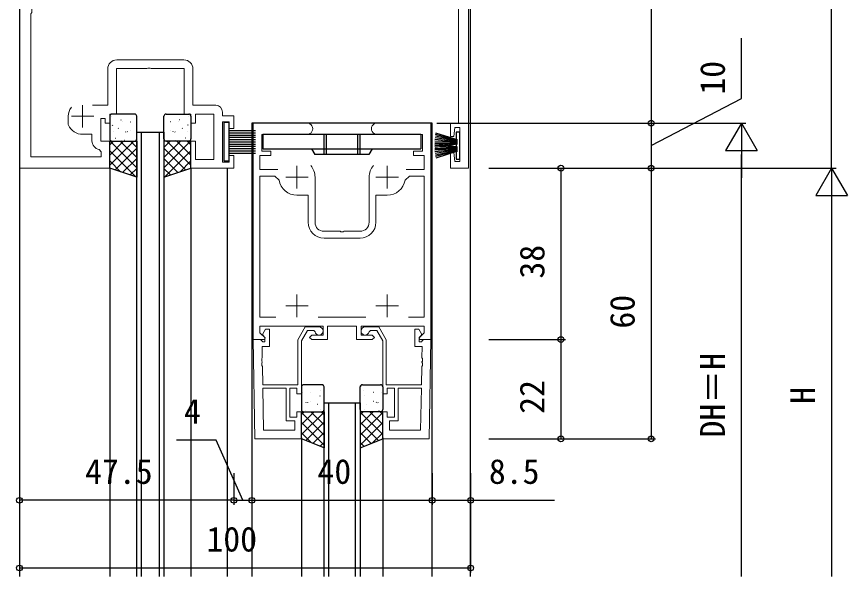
# Model space of a CAD drawing. Units: millimetres, scale not verified. Extents: x -437 to 438, y -681 to 679.
# Drawn here: x -73.3 to 110.8, y 303.3 to 427.4 of the extents above; entities that cross this region are included whole.
import ezdxf
from ezdxf.enums import TextEntityAlignment as Align

# ---------------------------------------------------------------- set-up
doc = ezdxf.new("R2010")
doc.units = ezdxf.units.MM
doc.header["$LTSCALE"] = 4
doc.layers.add('0-2_YKK_11', color=7, linetype='Continuous', lineweight=18)
for name, color, linetype in [('0-3_YKK_12', 2, 'Continuous'), ('0-4_YKK_13', 4, 'Continuous'), ('0-6_YKK_D', 6, 'Continuous')]:
    doc.layers.add(name, color=color, linetype=linetype)
doc.styles.add('ＭＳ ゴシック', font='')
doc.styles.get('ＭＳ ゴシック').set_extended_font_data('MS Gothic')

msp = doc.modelspace()

# ---------------------------------------------------------------- linework, layer by layer
at = {"layer": '0-2_YKK_11'}
for p, q in [((-36.22, 417.8), (-51.08, 417.8)), ((-7.15, 391.795), (-7.15, 381.795)), ((4.85, 381.795), (4.85, 391.795)), ((-5.15, 378.295), (2.85, 378.295)), ((4.133, 360.795), (-6.433, 360.795)), ((-18.569, 335.725), (-18.731, 344.995)), ((16.431, 344.995), (16.269, 335.725))]:
    msp.add_line(p, q, dxfattribs=at)
at = {"layer": '0-2_YKK_11', "color": 2}
for p, q in [((-58.65, 402.8), (-58.65, 407.8)), ((-56.15, 405.3), (-61.15, 405.3)), ((-11.15, 389.295), (-11.15, 394.295)), ((8.85, 389.295), (8.85, 394.295)), ((-8.65, 391.795), (-13.65, 391.795)), ((11.35, 391.795), (6.35, 391.795)), ((-11.15, 360.795), (-11.15, 365.795)), ((8.85, 360.795), (8.85, 365.795)), ((-8.65, 363.295), (-13.65, 363.295)), ((11.35, 363.295), (6.35, 363.295))]:
    msp.add_line(p, q, dxfattribs=at)
at = {"layer": '0-2_YKK_11'}
for points in [[(-72.65, 593.8), (-72.65, 393.8), (-52.65, 393.8), (-52.65, 399.8), (-54.65, 399.8), (-54.65, 404.8), (-53.65, 404.8), (-53.65, 403.8), (-52.65, 403.8), (-52.65, 405.8), (-51.15, 405.8), (-51.15, 415.87), (-44.408, 415.87), (-44.225, 415.99), (-43.675, 415.99), (-43.492, 415.87), (-36.15, 415.87), (-36.15, 405.8), (-34.65, 405.8), (-34.65, 403.8), (-33.65, 403.8), (-33.65, 405.8), (-29.58, 405.8), (-29.58, 395.73), (-33.65, 395.73), (-33.65, 399.8), (-34.65, 399.8), (-34.65, 393.8), (-25.15, 393.8), (-25.15, 396.6), (-26.15, 396.6), (-26.15, 395.1), (-27.65, 395.1), (-27.65, 404.1), (-26.15, 404.1), (-26.15, 402.6), (-25.15, 402.6), (-25.15, 405.4), (-27.65, 405.4), (-27.65, 406.23)], [(9.35, 548.8), (9.35, 563.8), (-70.15, 563.8), (-70.15, 529.594), (-69.888, 529.296), (-69.888, 528.304), (-70.15, 528.006), (-70.15, 439.594), (-69.888, 439.296), (-69.888, 438.304), (-70.15, 438.006), (-70.15, 429.594), (-69.888, 429.296), (-69.888, 428.304), (-70.15, 428.006), (-70.15, 396.3), (-54.58, 396.3), (-54.58, 397.421), (-54.98, 397.91)], [(26.849, 559.796), (26.849, 393.796), (22.849, 393.796), (22.849, 397.296), (23.649, 397.296), (23.849, 395.296), (24.919, 395.296), (24.919, 402.796), (23.849, 402.796), (23.649, 400.796), (22.849, 400.796), (22.849, 403.796), (24.649, 403.796), (24.649, 548.543), (24.609, 548.693), (24.604, 548.701), (24.594, 548.719), (24.589, 548.727), (24.549, 548.877), (24.549, 552.415), (24.592, 552.569)], [(-53.08, 415.8), (-53.08, 407.73), (-56.456, 407.73)], [(-29.15, 407.73), (-34.22, 407.73), (-34.22, 415.8)], [(-61.822, 403.32), (-61.85, 403.447), (-61.85, 405.3)], [(6.6, 403.795), (18.55, 403.795), (18.55, 355.795), (16.074, 355.795), (15.914, 356.183), (17.05, 357.319), (17.05, 358.795), (3.05, 358.795), (3.05, 356.795), (5.55, 356.795), (6.05, 356.295), (5.55, 355.795), (2.05, 355.795), (2.05, 358.795), (-4.35, 358.795), (-4.35, 355.795), (-7.85, 355.795), (-8.35, 356.295), (-7.85, 356.795), (-5.35, 356.795), (-5.35, 358.795), (-19.35, 358.795), (-19.35, 357.319), (-18.214, 356.183), (-18.374, 355.795), (-20.85, 355.795), (-20.85, 403.795), (-8.9, 403.795)], [(-56.58, 399.87), (-56.58, 401.3), (-58.65, 401.3)], [(-8.9, 401.295), (-18.95, 401.295), (-18.95, 397.595), (-16.95, 397.595), (-16.95, 396.595), (-19.35, 396.595), (-19.35, 393.495), (-15.358, 393.495)], [(13.058, 393.495), (17.05, 393.495), (17.05, 396.595), (14.65, 396.595), (14.65, 397.595), (16.65, 397.595), (16.65, 401.295), (6.6, 401.295)], [(-15.867, 360.795), (-19.35, 360.795), (-19.35, 391.995), (-16.086, 391.995), (-15.098, 391.155)], [(12.798, 391.155), (13.786, 391.995), (17.05, 391.995), (17.05, 360.795), (13.567, 360.795), (17.05, 360.795)], [(-11.15, 387.795), (-8.65, 387.795), (-8.65, 381.795)], [(6.35, 381.795), (6.35, 387.795), (8.85, 387.795)], [(-5.15, 379.795), (-1.608, 379.795), (-1.425, 379.675), (-0.875, 379.675), (-0.692, 379.795), (2.85, 379.795)], [(-6.25, 358.595), (-9.312, 358.595), (-10.95, 355.758), (-10.95, 345.795), (-18.745, 345.795), (-18.816, 349.837), (-18.939, 350.018), (-18.948, 350.568), (-18.832, 350.753), (-18.833, 350.837), (-18.956, 351.018), (-18.966, 351.568), (-18.849, 351.753), (-18.894, 354.295), (-17.25, 354.295), (-17.25, 358.095), (-18.15, 358.095), (-18.75, 357.056), (-18.75, 356.745), (-18.25, 356.245), (-18.25, 355.295), (-18.72, 355.295), (-18.92, 355.495), (-19.22, 355.795), (-20.85, 355.795)], [(-20.85, 355.795), (-20.466, 333.795), (-10.15, 333.795), (-10.15, 339.795), (-11.15, 339.795), (-11.15, 338.595), (-12.75, 338.595), (-12.75, 344.995), (-11.15, 344.995), (-11.15, 343.795), (-10.15, 343.795), (-10.15, 355.543), (-8.85, 357.795), (-7.433, 357.795), (-7.137, 357.545)], [(3.95, 358.595), (7.012, 358.595), (8.65, 355.758), (8.65, 345.795), (16.445, 345.795), (16.516, 349.837), (16.639, 350.018), (16.648, 350.568), (16.532, 350.753), (16.533, 350.837), (16.656, 351.018), (16.666, 351.568), (16.549, 351.753), (16.594, 354.295), (14.95, 354.295), (14.95, 358.095), (15.85, 358.095), (16.45, 357.056), (16.45, 356.745), (15.95, 356.245), (15.95, 355.295), (16.42, 355.295), (16.62, 355.495), (16.92, 355.795), (18.55, 355.795)], [(18.55, 355.795), (18.166, 333.795), (7.85, 333.795), (7.85, 339.795), (8.85, 339.795), (8.85, 338.595), (10.45, 338.595), (10.45, 344.995), (8.85, 344.995), (8.85, 343.795), (7.85, 343.795), (7.85, 355.543), (6.55, 357.795), (5.133, 357.795), (4.837, 357.545)]]:
    msp.add_lwpolyline(points, dxfattribs=at)
for points in [[(-18.569, 335.725), (-18.731, 344.995), (-13.55, 344.995), (-13.55, 337.795), (-11.65, 337.795), (-11.65, 335.725)], [(16.431, 344.995), (11.25, 344.995), (11.25, 337.795), (9.35, 337.795), (9.35, 335.725), (16.269, 335.725)]]:
    msp.add_lwpolyline(points, close=True, dxfattribs=at)
for centre, radius, start, end in [((-51.08, 415.8), 2, 90.00001, 179.99999), ((-36.22, 415.8), 2, 0.00001, 89.99999), ((-58.65, 405.3), 3.2, 141.63348, 179.99999), ((-29.15, 406.23), 1.5, 0.00001, 89.99999), ((-58.65, 404.8), 3.5, 205.00785, 270), ((-8.9, 402.545), 1.25, 269.99999, 90.00001), ((6.6, 402.545), 1.25, 89.99999, 270.00001), ((-54.58, 399.87), 2, 180.00001, 258.46303), ((-11.15, 391.795), 4, 359.99998, 40.4398), ((8.85, 391.795), 4, 139.5602, 180.00002), ((-11.15, 391.795), 4, 189.20689, 270.00001), ((8.85, 391.795), 4, 269.99999, 350.79311), ((-5.15, 381.795), 3.5, 180.00001, 269.99999), ((-5.15, 381.795), 2, 180.00001, 269.99999), ((2.85, 381.795), 3.5, 270.00001, 359.99999), ((2.85, 381.795), 2, 270.00001, 359.99999), ((-6.25, 357.695), 0.9, 189.59406, 90), ((3.95, 357.695), 0.9, 90, 350.40594)]:
    msp.add_arc(centre, radius, start, end, dxfattribs=at)
at = {"layer": '0-3_YKK_12'}
for p, q in [((-72.65, 593.8), (-72.65, 303.3)), ((27.35, 303.3), (27.35, 593.8)), ((-21.15, 403.795), (-21.15, 303.3)), ((18.85, 403.795), (-21.15, 403.795)), ((18.85, 303.3), (18.85, 403.795)), ((-45.65, 401.801), (-45.65, 303.3)), ((-41.65, 303.3), (-41.65, 401.801)), ((-52.65, 393.8), (-52.65, 303.3)), ((-34.65, 393.8), (-34.65, 303.3)), ((-26.65, 393.8), (-26.65, 303.3)), ((-4.15, 341.8), (-4.15, 303.3)), ((1.85, 303.3), (1.85, 341.8)), ((-10.15, 333.995), (-10.15, 303.3)), ((7.85, 333.995), (7.85, 303.3))]:
    msp.add_line(p, q, dxfattribs=at)
for points in [[(-46.65, 303.3), (-46.65, 401.801), (-40.65, 401.801), (-40.65, 303.3)], [(-5.15, 303.3), (-5.15, 341.8), (2.85, 341.8), (2.85, 303.3)]]:
    msp.add_lwpolyline(points, dxfattribs=at)
at = {"layer": '0-4_YKK_13'}
for p, q in [((-52.65, 405.3), (-52.65, 400.3)), ((-52.206, 405.236), (-52.162, 405.26)), ((-47.15, 405.8), (-52.15, 405.8)), ((-46.65, 400.3), (-46.65, 405.3)), ((-40.65, 400.3), (-40.65, 405.3)), ((-40.15, 405.8), (-35.15, 405.8)), ((-35.094, 405.236), (-35.138, 405.26)), ((-34.65, 405.3), (-34.65, 400.3)), ((-52.014, 403.292), (-51.967, 403.38)), ((-50.181, 404.502), (-50.137, 404.526)), ((-49.867, 404.082), (-49.861, 404.09)), ((-48.105, 404.07), (-48.061, 404.094)), ((-39.195, 404.07), (-39.239, 404.094)), ((-37.433, 404.082), (-37.439, 404.09)), ((-37.119, 404.502), (-37.163, 404.526)), ((-35.286, 403.292), (-35.333, 403.38)), ((-51.842, 401.877), (-51.835, 401.885)), ((-50.772, 402.612), (-50.728, 402.636)), ((-49.124, 401.767), (-49.078, 401.855)), ((-48.748, 401.878), (-48.704, 401.902)), ((-48.081, 402.062), (-48.075, 402.07)), ((-46.671, 401.446), (-46.65, 401.457)), ((-40.629, 401.446), (-40.65, 401.457)), ((-39.219, 402.062), (-39.225, 402.07)), ((-38.552, 401.878), (-38.596, 401.902)), ((-38.176, 401.767), (-38.222, 401.855)), ((-36.528, 402.612), (-36.572, 402.636)), ((-35.458, 401.877), (-35.465, 401.885)), ((-26.15, 402.147), (-20.35, 402.147)), ((-26.15, 401.647), (-20.35, 401.647)), ((24.419, 400.046), (19.664, 401.592)), ((-52.65, 398.956), (-51.806, 399.8)), ((-52.65, 396.711), (-49.561, 399.8)), ((-52.65, 394.466), (-47.316, 399.8)), ((-46.65, 393.898), (-52.552, 399.8)), ((-52.15, 399.8), (-47.15, 399.8)), ((-51.415, 400.421), (-51.372, 400.445)), ((-46.65, 396.143), (-50.307, 399.8)), ((-50.023, 399.895), (-50.016, 399.902)), ((-49.339, 399.988), (-49.295, 400.012)), ((-46.65, 398.388), (-48.062, 399.8)), ((-40.65, 398.388), (-39.238, 399.8)), ((-40.65, 396.143), (-36.993, 399.8)), ((-40.65, 393.898), (-34.748, 399.8)), ((-35.15, 399.8), (-40.15, 399.8)), ((-34.65, 394.466), (-39.984, 399.8)), ((-37.961, 399.988), (-38.005, 400.012)), ((-34.65, 396.711), (-37.739, 399.8)), ((-37.277, 399.895), (-37.284, 399.902)), ((-35.885, 400.421), (-35.928, 400.445)), ((-34.65, 398.956), (-35.494, 399.8)), ((-26.15, 401.147), (-20.35, 401.147)), ((-26.15, 400.647), (-20.35, 400.647)), ((-26.15, 400.147), (-20.35, 400.147)), ((-26.15, 399.647), (-20.35, 399.647)), ((16.298, 401.295), (-18.702, 401.295)), ((-18.702, 401.295), (-18.702, 398.095)), ((-5.202, 401.295), (-5.202, 396.795)), ((-4.702, 401.295), (-4.702, 396.795)), ((2.298, 401.295), (2.298, 396.795)), ((2.798, 401.295), (2.798, 396.795)), ((16.298, 401.295), (16.298, 398.095)), ((24.419, 399.546), (19.426, 399.808)), ((24.419, 399.646), (19.446, 400.169)), ((24.419, 399.746), (19.481, 400.529)), ((24.419, 399.846), (19.528, 400.886)), ((24.419, 399.946), (19.589, 401.241)), ((-51.465, 393.405), (-46.65, 398.221)), ((-35.835, 393.405), (-40.65, 398.221)), ((-26.15, 399.147), (-20.35, 399.147)), ((-26.15, 398.647), (-20.35, 398.647)), ((-26.15, 398.147), (-20.35, 398.147)), ((-18.702, 398.095), (16.298, 398.095)), ((-7.952, 398.095), (-7.202, 396.795)), ((5.549, 398.095), (4.798, 396.795)), ((19.419, 399.446), (24.419, 399.446)), ((19.419, 398.146), (24.419, 398.146)), ((24.419, 399.346), (19.426, 399.085)), ((24.419, 398.246), (19.426, 398.508)), ((24.419, 398.046), (19.426, 397.785)), ((24.419, 399.246), (19.446, 398.724)), ((24.419, 398.346), (19.446, 398.869)), ((24.419, 397.946), (19.446, 397.424)), ((24.419, 398.446), (19.481, 399.229)), ((24.419, 399.146), (19.481, 398.364)), ((24.419, 397.846), (19.481, 397.064)), ((24.419, 397.746), (19.528, 396.707)), ((24.119, 399.099), (24.119, 398.494)), ((-46.87, 391.873), (-52.65, 397.653)), ((-49.782, 392.844), (-46.65, 395.976)), ((-37.518, 392.844), (-40.65, 395.976)), ((-40.43, 391.873), (-34.65, 397.653)), ((-26.15, 397.647), (-20.35, 397.647)), ((-26.15, 397.147), (-20.35, 397.147)), ((4.798, 396.795), (-7.202, 396.795)), ((24.419, 397.646), (19.589, 396.352)), ((24.419, 397.546), (19.664, 396.001)), ((24.119, 397.449), (24.119, 395.796)), ((-50.238, 392.996), (-52.65, 395.408)), ((-37.062, 392.996), (-34.65, 395.408)), ((-48.098, 392.283), (-46.65, 393.73)), ((-39.202, 392.283), (-40.65, 393.73)), ((-10.15, 345.3), (-10.15, 340.3)), ((-10.15, 344.519), (-10.137, 344.526)), ((-5.65, 345.8), (-9.65, 345.8)), ((-5.873, 344.528), (-5.866, 344.535)), ((-5.437, 345.527), (-5.393, 345.551)), ((-5.15, 340.3), (-5.15, 345.3)), ((2.85, 340.3), (2.85, 345.3)), ((3.137, 345.527), (3.093, 345.551)), ((3.35, 345.8), (7.35, 345.8)), ((3.573, 344.528), (3.566, 344.535)), ((7.85, 344.519), (7.837, 344.526)), ((7.85, 345.3), (7.85, 340.3)), ((-9.867, 344.082), (-9.861, 344.09)), ((-8.105, 344.07), (-8.061, 344.094)), ((-6.08, 343.336), (-6.036, 343.36)), ((3.78, 343.336), (3.736, 343.36)), ((5.805, 344.07), (5.761, 344.094)), ((7.567, 344.082), (7.561, 344.09)), ((-9.124, 341.767), (-9.078, 341.855)), ((-8.748, 341.878), (-8.704, 341.902)), ((-8.081, 342.062), (-8.075, 342.07)), ((-6.671, 341.446), (-6.627, 341.47)), ((4.371, 341.446), (4.327, 341.47)), ((5.781, 342.062), (5.775, 342.07)), ((6.448, 341.878), (6.404, 341.902)), ((6.824, 341.767), (6.778, 341.855)), ((-10.15, 339.211), (-9.561, 339.8)), ((-10.15, 336.966), (-7.316, 339.8)), ((-10.15, 334.721), (-5.15, 339.721)), ((-5.15, 334.643), (-10.15, 339.643)), ((-9.65, 339.8), (-5.65, 339.8)), ((-9.339, 339.988), (-9.295, 340.012)), ((-5.15, 336.888), (-8.062, 339.8)), ((-6.028, 340.34), (-6.022, 340.348)), ((-5.15, 339.133), (-5.817, 339.8)), ((2.85, 339.133), (3.517, 339.8)), ((2.85, 336.888), (5.762, 339.8)), ((7.85, 334.721), (2.85, 339.721)), ((2.85, 334.643), (7.85, 339.643)), ((7.35, 339.8), (3.35, 339.8)), ((3.728, 340.34), (3.722, 340.348)), ((7.85, 336.966), (5.016, 339.8)), ((7.039, 339.988), (6.995, 340.012)), ((7.85, 339.211), (7.261, 339.8)), ((-5.15, 332.398), (-10.15, 337.398)), ((-9.204, 333.422), (-5.15, 337.476)), ((6.904, 333.422), (2.85, 337.476)), ((2.85, 332.398), (7.85, 337.398)), ((-7.895, 332.898), (-10.15, 335.153)), ((-7.6, 332.78), (-5.15, 335.23)), ((5.3, 332.78), (2.85, 335.23)), ((5.595, 332.898), (7.85, 335.153)), ((-5.997, 332.139), (-5.15, 332.985)), ((3.697, 332.139), (2.85, 332.985))]:
    msp.add_line(p, q, dxfattribs=at)
for points in [[(-27.35, 403.897), (-27.35, 395.397), (-26.15, 395.397), (-26.15, 403.897)], [(-46.65, 391.8), (-52.65, 393.8), (-52.65, 399.8), (-46.65, 399.8)], [(-40.65, 391.8), (-34.65, 393.8), (-34.65, 399.8), (-40.65, 399.8)], [(-5.15, 331.8), (-10.15, 333.8), (-10.15, 339.8), (-5.15, 339.8)], [(2.85, 331.8), (7.85, 333.8), (7.85, 339.8), (2.85, 339.8)]]:
    msp.add_lwpolyline(points, close=True, dxfattribs=at)
for points in [[(24.919, 401.796), (24.119, 401.796), (24.119, 400.144)], [(24.119, 395.796), (24.919, 395.796), (24.919, 401.796)]]:
    msp.add_lwpolyline(points, dxfattribs=at)
for centre, start, end in [((-52.15, 405.3), 90, 180), ((-47.15, 405.3), 0, 90), ((-40.15, 405.3), 90, 180), ((-35.15, 405.3), 0, 90), ((-52.15, 400.3), 180, 270), ((-47.15, 400.3), 270, 360), ((-40.15, 400.3), 180, 270), ((-35.15, 400.3), 270, 0), ((-9.65, 345.3), 90, 180), ((-5.65, 345.3), 0, 90), ((3.35, 345.3), 90, 180), ((7.35, 345.3), 0, 90), ((-9.65, 340.3), 180, 270), ((-5.65, 340.3), 270, 0), ((3.35, 340.3), 180, 270), ((7.35, 340.3), 270, 360)]:
    msp.add_arc(centre, 0.5, start, end, dxfattribs=at)
at = {"layer": '0-6_YKK_D'}
for p, q in [((107.35, 393.796), (107.35, 593.797)), ((67.353, 559.796), (67.353, 403.795)), ((19.85, 403.795), (88.35, 403.795)), ((31.35, 403.797), (68.353, 403.797)), ((31.35, 403.795), (68.353, 403.795)), ((67.353, 403.797), (67.353, 393.796)), ((87.35, 403.795), (83.85, 397.733)), ((87.35, 403.795), (90.85, 397.733)), ((87.35, 403.795), (87.35, 391.671)), ((83.85, 397.733), (90.85, 397.733)), ((87.35, 303.3), (87.35, 396.795)), ((31.35, 393.796), (68.353, 393.796)), ((31.35, 393.796), (48.353, 393.796)), ((31.35, 393.796), (68.353, 393.796)), ((31.35, 393.796), (108.35, 393.796)), ((47.353, 393.796), (47.353, 355.795)), ((55.527, 393.796), (108.35, 393.796)), ((67.353, 393.796), (67.353, 333.795)), ((107.35, 393.796), (103.85, 387.734)), ((107.35, 393.796), (110.85, 387.734)), ((107.35, 393.796), (107.35, 381.672)), ((-72.65, 389.167), (-72.65, 319.163)), ((103.85, 387.734), (110.85, 387.734)), ((107.35, 386.796), (107.35, 303.3)), ((31.35, 355.795), (48.353, 355.795)), ((31.35, 355.795), (48.353, 355.795)), ((47.353, 355.795), (47.353, 333.795)), ((-72.65, 353.165), (-72.65, 304.163)), ((31.35, 333.795), (48.353, 333.795)), ((31.35, 333.795), (68.353, 333.795)), ((-25.15, 326.163), (-25.15, 319.163)), ((-25.15, 326.163), (-25.15, 319.163)), ((-21.15, 326.163), (-21.15, 319.163)), ((-21.15, 326.163), (-21.15, 319.163)), ((18.85, 326.163), (18.85, 319.163)), ((18.85, 326.163), (18.85, 319.163)), ((27.35, 326.163), (27.35, 319.163)), ((27.35, 326.163), (27.35, 304.163)), ((-25.15, 320.163), (-72.65, 320.163)), ((-25.15, 320.163), (-21.15, 320.163)), ((-21.15, 320.163), (18.85, 320.163)), ((-72.65, 305.163), (27.35, 305.163))]:
    msp.add_line(p, q, dxfattribs=at)
for points in [[(67.353, 398.797), (87.35, 409.244), (87.35, 422.619)], [(-23.15, 320.163), (-29.091, 333.499), (-37.821, 333.499)], [(18.85, 320.163), (27.35, 320.163), (45.96, 320.163)]]:
    msp.add_lwpolyline(points, dxfattribs=at)
for centre in [(67.353, 403.797), (67.353, 403.795), (47.353, 393.796), (67.353, 393.796), (67.353, 393.796), (47.353, 355.795), (47.353, 355.795), (47.353, 333.795), (67.353, 333.795), (-72.65, 320.163), (-25.15, 320.163), (-25.15, 320.163), (-21.15, 320.163), (-21.15, 320.163), (18.85, 320.163), (18.85, 320.163), (27.35, 320.163), (-72.65, 305.163), (27.35, 305.163)]:
    msp.add_circle(centre, 0.637, dxfattribs=at)

# ---------------------------------------------------------------- texts
at = {"layer": '0-6_YKK_D', "style": 'ＭＳ ゴシック'}
for s, p in [('10', (85.35, 410.094)), ('38', (45.353, 369.32)), ('60', (65.353, 358.235)), ('DH＝H', (85.35, 334.089)), ('22', (45.353, 339.341)), ('H', (105.35, 341.554))]:
    msp.add_text(s, height=5.499, rotation=90, dxfattribs=at).set_placement(p, align=Align.BOTTOM_LEFT)
for s, p in [('4', (-36.205, 335.499)), ('47.5', (-58.105, 322.163)), ('40', (-6.605, 322.163)), ('8.5', (31.389, 322.163)), ('100', (-31.215, 307.163))]:
    msp.add_text(s, height=5.499, dxfattribs=at).set_placement(p, align=Align.BOTTOM_LEFT)

doc.saveas('drawing.dxf')
